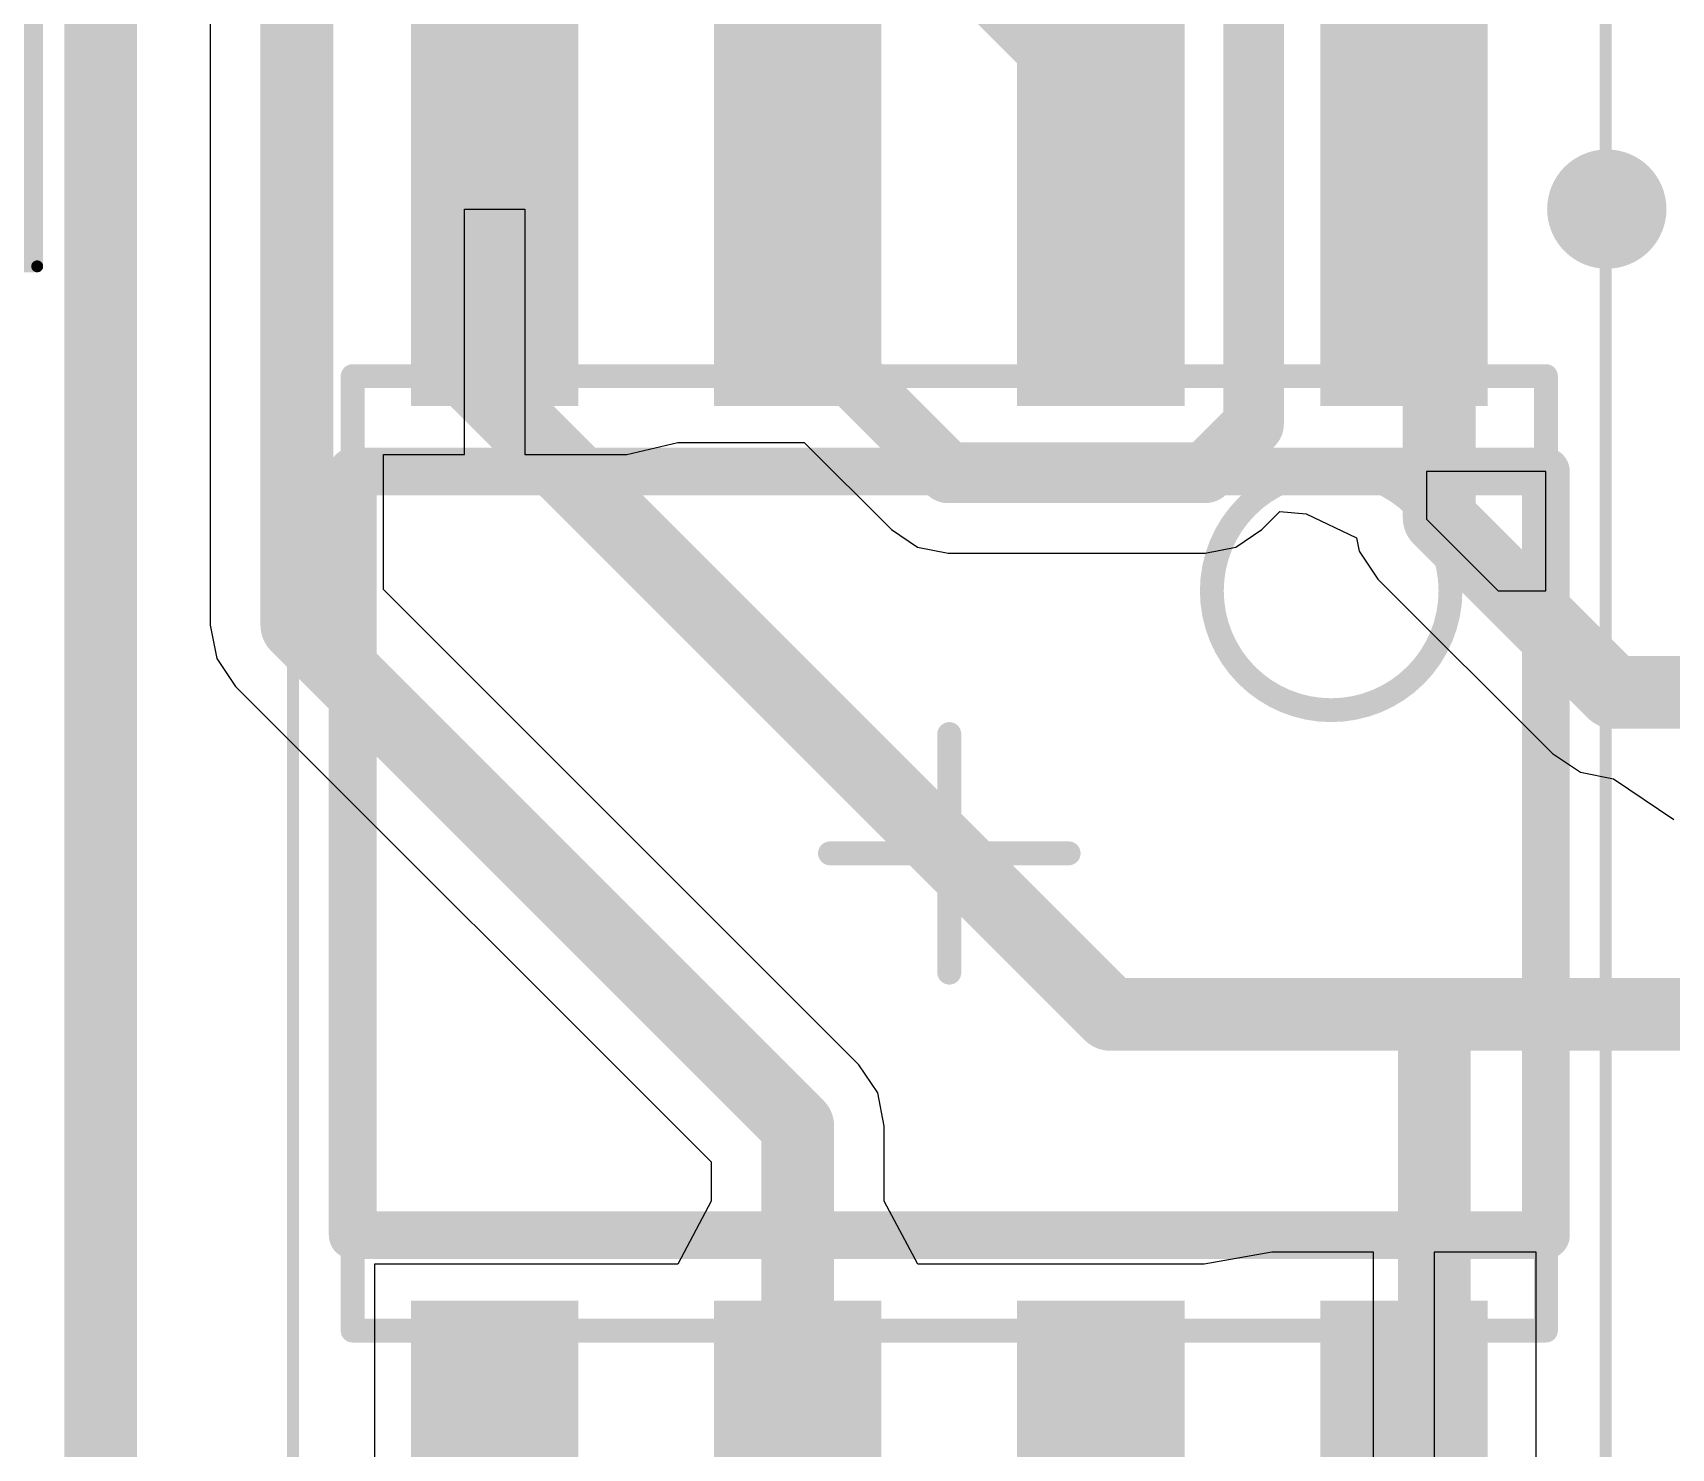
# Model space of a CAD drawing. Header units: millimetres. Extents: x 45 to 209, y 90 to 189.
# Drawn here: x 74.71 to 81.58, y 102.57 to 108.5 of the extents above; entities that cross this region are included whole.
import ezdxf

# ---------------------------------------------------------------- set-up
doc = ezdxf.new("R2010")
doc.units = ezdxf.units.MM
for name, color, linetype in [('Mechanical13', 56, 'Continuous'), ('Mechanical15', 56, 'Continuous'), ('TopLayer', 1, 'Continuous'), ('TopOverlay', 2, 'Continuous'), ('TopPaste', 8, 'Continuous'), ('TopSolder', 216, 'Continuous')]:
    doc.layers.add(name, color=color, linetype=linetype)

# ---------------------------------------------------------------- blocks, each defined once
blk = doc.blocks.new('TI_SOIC_8_D_7')
at = {"layer": 'Mechanical13', "const_width": 0.0999998}
for points in [[(-1.99999854, -2.50000008), (-1.99999854, 2.50000008)], [(2.00000108, 2.50000008), (-1.99999854, 2.50000008)], [(2.00000108, -2.50000008), (2.00000108, 2.50000008)], [(2.00000108, -2.50000008), (-1.99999854, -2.50000008)]]:
    blk.add_lwpolyline(points, dxfattribs=at)
at = {"layer": 'Mechanical13'}
for points, const_width in [([(-2.02499722, 2.50000008, 1), (-1.97499986, 2.50000008, 1)], 0.0499999), ([(-2.02499722, 2.50000008, 1), (-1.97499986, 2.50000008, 1)], 0.0499999), ([(1.9750024, 2.50000008, 1), (2.02499976, 2.50000008, 1)], 0.0499999), ([(1.9750024, 2.50000008, 1), (2.02499976, 2.50000008, 1)], 0.0499999), ([(-0.6000013399999999, 1.59999934, 1), (-1.59999934, 1.59999934, 1)], 0.0999998), ([(-1.62499802, 1.59999934, 1), (-1.57500066, 1.59999934, 1)], 0.0499999), ([(-0.62500002, 1.59999934, 1), (-0.5750026599999999, 1.59999934, 1)], 0.0499999), ([(-2.02499722, -2.50000008, 1), (-1.97499986, -2.50000008, 1)], 0.0499999), ([(-2.02499722, -2.50000008, 1), (-1.97499986, -2.50000008, 1)], 0.0499999), ([(1.9750024, -2.50000008, 1), (2.02499976, -2.50000008, 1)], 0.0499999), ([(1.9750024, -2.50000008, 1), (2.02499976, -2.50000008, 1)], 0.0499999)]:
    blk.add_lwpolyline(points, format="xyb", close=True, dxfattribs=dict(at, const_width=const_width))
at = {"layer": 'Mechanical15'}
for points, const_width in [([(-3.70000022, -2.74999958), (-3.70000022, 2.74999958)], 0.0499999), ([(3.70000022, 2.74999958), (-3.70000022, 2.74999958)], 0.0499999), ([(3.70000022, -2.74999958), (3.70000022, 2.74999958)], 0.0499999), ([(0, -0.499999), (0, 0.499999)], 0.0999998), ([(0.50000154, 0), (-0.499999, 0)], 0.0999998), ([(3.70000022, -2.74999958), (-3.70000022, -2.74999958)], 0.0499999)]:
    blk.add_lwpolyline(points, dxfattribs=dict(at, const_width=const_width))
for points, const_width in [([(-3.71249956, 2.74999958, 1), (-3.68750088, 2.74999958, 1)], 0.02499868), ([(-3.71249956, 2.74999958, 1), (-3.68750088, 2.74999958, 1)], 0.02499868), ([(3.68750088, 2.74999958, 1), (3.71249956, 2.74999958, 1)], 0.02499868), ([(3.68750088, 2.74999958, 1), (3.71249956, 2.74999958, 1)], 0.02499868), ([(-0.02499868, 0.499999, 1), (0.02499868, 0.499999, 1)], 0.0499999), ([(-0.5249976799999999, 0, 1), (-0.47500032, 0, 1)], 0.0499999), ([(0.47500286, 0, 1), (0.52500022, 0, 1)], 0.0499999), ([(-0.02499868, -0.499999, 1), (0.02499868, -0.499999, 1)], 0.0499999), ([(-3.71249956, -2.74999958, 1), (-3.68750088, -2.74999958, 1)], 0.02499868), ([(-3.71249956, -2.74999958, 1), (-3.68750088, -2.74999958, 1)], 0.02499868), ([(3.68750088, -2.74999958, 1), (3.71249956, -2.74999958, 1)], 0.02499868), ([(3.68750088, -2.74999958, 1), (3.71249956, -2.74999958, 1)], 0.02499868)]:
    blk.add_lwpolyline(points, format="xyb", close=True, dxfattribs=dict(at, const_width=const_width))
at = {"layer": 'TopLayer'}
for points in [[(-1.92499996, 1.6050006), (-1.92499996, 2.2049994), (-3.474999399999999, 1.6050006), (-3.474999399999999, 2.2049994)], [(3.474999399999999, 1.6050006), (3.474999399999999, 2.2049994), (1.92499996, 1.6050006), (1.92499996, 2.2049994)], [(-1.92499996, 0.3350006), (-1.92499996, 0.9349994), (-3.474999399999999, 0.3350006), (-3.474999399999999, 0.9349994)], [(3.474999399999999, 0.3350006), (3.474999399999999, 0.9349994), (1.92499996, 0.3350006), (1.92499996, 0.9349994)], [(-1.92499996, -0.9349994), (-1.92499996, -0.3350006), (-3.474999399999999, -0.9349994), (-3.474999399999999, -0.3350006)], [(3.474999399999999, -0.9349994), (3.474999399999999, -0.3350006), (1.92499996, -0.9349994), (1.92499996, -0.3350006)], [(-1.92499996, -2.2049994), (-1.92499996, -1.6050006), (-3.474999399999999, -2.2049994), (-3.474999399999999, -1.6050006)], [(3.474999399999999, -2.2049994), (3.474999399999999, -1.6050006), (1.92499996, -2.2049994), (1.92499996, -1.6050006)]]:
    blk.add_solid(points, dxfattribs=at)
at = {"layer": 'TopOverlay'}
for p, q in [((-1.10000034, 2.50000008), (-1.59999934, 2.50000008)), ((-1.59999934, 2.50000008), (-1.59999934, 2.00000108)), ((-1.10000034, 2.30000048), (-1.10000034, 2.50000008)), ((-1.39999974, 2.00000108), (-1.10000034, 2.30000048)), ((-1.59999934, 2.00000108), (-1.39999974, 2.00000108))]:
    blk.add_line(p, q, dxfattribs=at)
for points, const_width in [([(-2.57499866, 2.75500084, 1), (-2.8250007, 2.75500084, 1)], 0.2499995), ([(-2.88749994, 2.75500084, 1), (-2.76250146, 2.75500084, 1)], 0.12499848), ([(-2.6374979, 2.75500084, 1), (-2.51249942, 2.75500084, 1)], 0.12499848), ([(-1.64999924, 2.50000008, 1), (-1.54999944, 2.50000008, 1)], 0.0999998), ([(-1.64999924, 2.50000008, 1), (-1.54999944, 2.50000008, 1)], 0.0999998), ([(-1.15000024, 2.50000008, 1), (-1.05000044, 2.50000008, 1)], 0.0999998), ([(1.54999944, 2.50000008, 1), (1.64999924, 2.50000008, 1)], 0.0999998), ([(1.54999944, 2.50000008, 1), (1.64999924, 2.50000008, 1)], 0.0999998), ([(-1.64999924, 2.00000108, 1), (-1.54999944, 2.00000108, 1)], 0.0999998), ([(-1.64999924, -2.50000008, 1), (-1.54999944, -2.50000008, 1)], 0.0999998), ([(-1.64999924, -2.50000008, 1), (-1.54999944, -2.50000008, 1)], 0.0999998), ([(1.54999944, -2.50000008, 1), (1.64999924, -2.50000008, 1)], 0.0999998), ([(1.54999944, -2.50000008, 1), (1.64999924, -2.50000008, 1)], 0.0999998)]:
    blk.add_lwpolyline(points, format="xyb", close=True, dxfattribs=dict(at, const_width=const_width))
at = {"layer": 'TopOverlay', "const_width": 0.1999996}
for points in [[(-1.59999934, -2.50000008), (-1.59999934, 2.50000008)], [(1.59999934, 2.50000008), (-1.59999934, 2.50000008)], [(1.59999934, -2.50000008), (1.59999934, 2.50000008)], [(1.59999934, -2.50000008), (-1.59999934, -2.50000008)]]:
    blk.add_lwpolyline(points, dxfattribs=at)
blk.add_lwpolyline([(-1.10000034, 2.50000008, -0.4142135623730951), (-1.59999934, 2.00000108)], format="xyb", dxfattribs=at)
at = {"layer": 'TopPaste'}
for points in [[(-1.92499996, 1.6050006), (-1.92499996, 2.2049994), (-3.474999399999999, 1.6050006), (-3.474999399999999, 2.2049994)], [(3.474999399999999, 1.6050006), (3.474999399999999, 2.2049994), (1.92499996, 1.6050006), (1.92499996, 2.2049994)], [(-1.92499996, 0.3350006), (-1.92499996, 0.9349994), (-3.474999399999999, 0.3350006), (-3.474999399999999, 0.9349994)], [(3.474999399999999, 0.3350006), (3.474999399999999, 0.9349994), (1.92499996, 0.3350006), (1.92499996, 0.9349994)], [(-1.92499996, -0.9349994), (-1.92499996, -0.3350006), (-3.474999399999999, -0.9349994), (-3.474999399999999, -0.3350006)], [(3.474999399999999, -0.9349994), (3.474999399999999, -0.3350006), (1.92499996, -0.9349994), (1.92499996, -0.3350006)], [(-1.92499996, -2.2049994), (-1.92499996, -1.6050006), (-3.474999399999999, -2.2049994), (-3.474999399999999, -1.6050006)], [(3.474999399999999, -2.2049994), (3.474999399999999, -1.6050006), (1.92499996, -2.2049994), (1.92499996, -1.6050006)]]:
    blk.add_solid(points, dxfattribs=at)
at = {"layer": 'TopSolder'}
for points in [[(-1.87419996, 1.5542006), (-1.87419996, 2.2557994), (-3.525799399999999, 1.5542006), (-3.525799399999999, 2.2557994)], [(3.525799399999999, 1.5542006), (3.525799399999999, 2.2557994), (1.87419996, 1.5542006), (1.87419996, 2.2557994)], [(-1.87419996, 0.2842006), (-1.87419996, 0.9857993999999999), (-3.525799399999999, 0.2842006), (-3.525799399999999, 0.9857993999999999)], [(3.525799399999999, 0.2842006), (3.525799399999999, 0.9857993999999999), (1.87419996, 0.2842006), (1.87419996, 0.9857993999999999)], [(-1.87419996, -0.9857993999999999), (-1.87419996, -0.2842006), (-3.525799399999999, -0.9857993999999999), (-3.525799399999999, -0.2842006)], [(3.525799399999999, -0.9857993999999999), (3.525799399999999, -0.2842006), (1.87419996, -0.9857993999999999), (1.87419996, -0.2842006)], [(-1.87419996, -2.2557994), (-1.87419996, -1.5542006), (-3.525799399999999, -2.2557994), (-3.525799399999999, -1.5542006)], [(3.525799399999999, -2.2557994), (3.525799399999999, -1.5542006), (1.87419996, -2.2557994), (1.87419996, -1.5542006)]]:
    blk.add_solid(points, dxfattribs=at)
blk = doc.blocks.new('RES_0603_1608_17')
at = {"layer": 'Mechanical13', "const_width": 0.0999998}
for points in [[(-0.8750020599999999, 0.47500032), (-0.8750020599999999, -0.47500032)], [(-0.8750020599999999, 0.47500032), (0.87499952, 0.47500032)], [(0.87499952, 0.47500032), (0.87499952, -0.47500032)], [(-0.8750020599999999, -0.47500032), (0.87499952, -0.47500032)]]:
    blk.add_lwpolyline(points, dxfattribs=at)
at = {"layer": 'Mechanical13', "const_width": 0.0499999}
for points in [[(-0.90000074, 0.47500032, 1), (-0.85000338, 0.47500032, 1)], [(-0.90000074, 0.47500032, 1), (-0.85000338, 0.47500032, 1)], [(0.8500008399999999, 0.47500032, 1), (0.8999982, 0.47500032, 1)], [(0.8500008399999999, 0.47500032, 1), (0.8999982, 0.47500032, 1)], [(-0.90000074, -0.47500032, 1), (-0.85000338, -0.47500032, 1)], [(-0.90000074, -0.47500032, 1), (-0.85000338, -0.47500032, 1)], [(0.8500008399999999, -0.47500032, 1), (0.8999982, -0.47500032, 1)], [(0.8500008399999999, -0.47500032, 1), (0.8999982, -0.47500032, 1)]]:
    blk.add_lwpolyline(points, format="xyb", close=True, dxfattribs=at)
at = {"layer": 'Mechanical15'}
for points, const_width in [([(-1.35000238, 0.75000104), (-1.35000238, -0.7499985)], 0.0499999), ([(-1.35000238, 0.75000104), (1.34999984, 0.75000104)], 0.0499999), ([(1.34999984, 0.75000104), (1.34999984, -0.7499985)], 0.0499999), ([(0, 0.47500032), (0, -0.47500032)], 0.0999998), ([(-0.47500032, 0), (0.47499778, 0)], 0.0999998), ([(-1.35000238, -0.7499985), (1.34999984, -0.7499985)], 0.0499999)]:
    blk.add_lwpolyline(points, dxfattribs=dict(at, const_width=const_width))
for points, const_width in [([(-1.36250172, 0.75000104, 1), (-1.33750304, 0.75000104, 1)], 0.02499868), ([(-1.36250172, 0.75000104, 1), (-1.33750304, 0.75000104, 1)], 0.02499868), ([(1.3375005, 0.75000104, 1), (1.36249918, 0.75000104, 1)], 0.02499868), ([(1.3375005, 0.75000104, 1), (1.36249918, 0.75000104, 1)], 0.02499868), ([(-0.02499868, 0.47500032, 1), (0.02499868, 0.47500032, 1)], 0.0499999), ([(-0.499999, 0, 1), (-0.4500016399999999, 0, 1)], 0.0499999), ([(0.4499991, 0, 1), (0.49999646, 0, 1)], 0.0499999), ([(-0.02499868, -0.47500032, 1), (0.02499868, -0.47500032, 1)], 0.0499999), ([(-1.36250172, -0.7499985, 1), (-1.33750304, -0.7499985, 1)], 0.02499868), ([(-1.36250172, -0.7499985, 1), (-1.33750304, -0.7499985, 1)], 0.02499868), ([(1.3375005, -0.7499985, 1), (1.36249918, -0.7499985, 1)], 0.02499868), ([(1.3375005, -0.7499985, 1), (1.36249918, -0.7499985, 1)], 0.02499868)]:
    blk.add_lwpolyline(points, format="xyb", close=True, dxfattribs=dict(at, const_width=const_width))
at = {"layer": 'TopLayer'}
for points in [[(-0.22500082, -0.47500032), (-0.22500082, 0.47500032), (-1.07500166, -0.47500032), (-1.07500166, 0.47500032)], [(1.07499912, -0.47500032), (1.07499912, 0.47500032), (0.22499828, -0.47500032), (0.22499828, 0.47500032)]]:
    blk.add_solid(points, dxfattribs=at)
at = {"layer": 'TopOverlay', "const_width": 0.1499997}
for points in [[(-1.27, 0.7000011399999999), (-1.27, 0.508)], [(-1.27, 0.7000011399999999), (1.27, 0.7000011399999999)], [(0, 0.7000011399999999), (0, -0.7000011399999999)], [(1.27, 0.7000011399999999), (1.27, 0.508)], [(-1.27, -0.508), (-1.27, -0.7000011399999999)], [(1.27, -0.508), (1.27, -0.7000011399999999)], [(-1.27, -0.7000011399999999), (1.27, -0.7000011399999999)]]:
    blk.add_lwpolyline(points, dxfattribs=at)
at = {"layer": 'TopOverlay', "const_width": 0.07499858}
for points in [[(-1.30750056, 0.7000011399999999, 1), (-1.23249944, 0.7000011399999999, 1)], [(-1.30750056, 0.7000011399999999, 1), (-1.23249944, 0.7000011399999999, 1)], [(-0.03750056, 0.7000011399999999, 1), (0.03750056, 0.7000011399999999, 1)], [(1.23249944, 0.7000011399999999, 1), (1.30750056, 0.7000011399999999, 1)], [(1.23249944, 0.7000011399999999, 1), (1.30750056, 0.7000011399999999, 1)], [(-1.30750056, 0.508, 1), (-1.23249944, 0.508, 1)], [(1.23249944, 0.508, 1), (1.30750056, 0.508, 1)], [(-1.30750056, -0.508, 1), (-1.23249944, -0.508, 1)], [(1.23249944, -0.508, 1), (1.30750056, -0.508, 1)], [(-1.30750056, -0.7000011399999999, 1), (-1.23249944, -0.7000011399999999, 1)], [(-1.30750056, -0.7000011399999999, 1), (-1.23249944, -0.7000011399999999, 1)], [(-0.03750056, -0.7000011399999999, 1), (0.03750056, -0.7000011399999999, 1)], [(1.23249944, -0.7000011399999999, 1), (1.30750056, -0.7000011399999999, 1)], [(1.23249944, -0.7000011399999999, 1), (1.30750056, -0.7000011399999999, 1)]]:
    blk.add_lwpolyline(points, format="xyb", close=True, dxfattribs=at)
at = {"layer": 'TopPaste'}
for points in [[(-0.22500082, -0.47500032), (-0.22500082, 0.47500032), (-1.07500166, -0.47500032), (-1.07500166, 0.47500032)], [(1.07499912, -0.47500032), (1.07499912, 0.47500032), (0.22499828, -0.47500032), (0.22499828, 0.47500032)]]:
    blk.add_solid(points, dxfattribs=at)
at = {"layer": 'TopSolder'}
for points in [[(-0.17420082, -0.5258003199999999), (-0.17420082, 0.5258003199999999), (-1.12580166, -0.5258003199999999), (-1.12580166, 0.5258003199999999)], [(1.12579912, -0.5258003199999999), (1.12579912, 0.5258003199999999), (0.17419828, -0.5258003199999999), (0.17419828, 0.5258003199999999)]]:
    blk.add_solid(points, dxfattribs=at)

msp = doc.modelspace()

# ---------------------------------------------------------------- linework, layer by layer
at = {"layer": 'TopLayer'}
for p, q in [((75.45811426, 108.93558858), (75.45811426, 106.02161422)), ((76.52268159999998, 106.73660136), (76.52268159999998, 107.76560108)), ((76.52268159999998, 107.76560108), (76.7766816, 107.76560108)), ((76.7766816, 107.76560108), (76.7766816, 106.73660136)), ((77.20367845999999, 106.73659374), (77.41648474, 106.78739628)), ((77.41648474, 106.78739628), (77.41648982, 106.78740136)), ((77.41648982, 106.78740136), (77.946758, 106.78740136)), ((77.946758, 106.78740136), (78.3118195, 106.42233986)), ((76.18324870000001, 106.1717841), (76.18324870000001, 106.73660136)), ((76.18324870000001, 106.73660136), (76.52268159999998, 106.73660136)), ((76.7766816, 106.73660136), (77.13272101999999, 106.73660136)), ((77.13272101999999, 106.73660136), (77.20367592, 106.73659628)), ((77.20367592, 106.73659628), (77.20367845999999, 106.73659374)), ((79.86451388, 106.42233986), (79.93991377999998, 106.49773976)), ((79.93991377999998, 106.49773976), (80.04937, 106.48820714)), ((80.04937, 106.48820714), (80.26125425999999, 106.388027)), ((78.3118195, 106.42233986), (78.42104458, 106.34935804)), ((79.75529134, 106.34936058), (79.86451388, 106.42233986)), ((78.42104458, 106.34935804), (78.549881, 106.32372944)), ((79.62645238, 106.32373198), (79.75529134, 106.34936058)), ((80.26125425999999, 106.388027), (80.27231342, 106.33243656)), ((78.549881, 106.32372944), (78.5498937, 106.32373198)), ((78.5498937, 106.32373198), (79.62645238, 106.32373198)), ((80.27231342, 106.33243656), (80.3509061, 106.21480916)), ((80.3509061, 106.21480916), (81.08148376, 105.48423404)), ((78.1760565, 104.1789763), (76.18324870000001, 106.1717841)), ((75.45811426, 106.02161422), (75.45811172, 106.02160152)), ((75.45811172, 106.02160152), (75.4857139, 105.88285402)), ((75.4857139, 105.88285402), (75.56430658, 105.76522662)), ((75.56430658, 105.76522662), (77.55711438, 103.77241882)), ((81.08148376, 105.48423404), (81.08148883999999, 105.48422642)), ((81.08148883999999, 105.48422642), (81.19911624, 105.40563374)), ((81.19911624, 105.40563374), (81.3378612, 105.37803156)), ((81.3378612, 105.37803156), (81.59006796, 105.2078668)), ((78.25464918, 104.0613489), (78.1760565, 104.1789763)), ((78.28225136, 103.9226014), (78.25464918, 104.0613489)), ((78.28224881999999, 103.9225887), (78.28225136, 103.9226014)), ((78.28224881999999, 103.60741788), (78.28224881999999, 103.9225887)), ((77.55711438, 103.77241882), (77.55711438, 103.60741788)), ((77.55711438, 103.60741788), (77.41647966, 103.34380398)), ((78.42288354, 103.34380398), (78.28224881999999, 103.60741788)), ((77.11167966, 103.34380144), (76.1464822, 103.34380144)), ((76.1464822, 103.34380144), (76.1464822, 101.387402)), ((77.152881, 103.34380398), (77.11167966, 103.34380144)), ((77.41647966, 103.34380398), (77.152881, 103.34380398)), ((78.6864822, 103.34380398), (78.42288354, 103.34380398)), ((78.72768354, 103.34380144), (78.6864822, 103.34380398)), ((79.62192864000001, 103.34380144), (78.72768354, 103.34380144)), ((79.9056822, 103.39460398), (79.62192864000001, 103.34380144)), ((79.97664217999998, 103.39460144), (79.9056822, 103.39460398)), ((80.3326816, 103.39460144), (79.97664217999998, 103.39460144)), ((80.3326816, 102.36560172), (80.3326816, 103.39460144)), ((81.01368099999999, 103.39460144), (80.58668159999999, 103.39460144)), ((80.58668159999999, 103.39460144), (80.58668159999999, 102.49260172)), ((81.01368099999999, 102.49260172), (81.01368099999999, 103.39460144))]:
    msp.add_line(p, q, dxfattribs=at)
for points, const_width in [([(74.9986816, 100.2396014), (74.9986816, 109.6376014)], 0.3048), ([(78.3006816, 109.1296014), (79.18968159999999, 108.2406014)], 0.3048), ([(75.82068147999999, 106.02160152), (75.82068147999999, 108.93560128)], 0.3048), ([(79.82948219999999, 106.86343118), (79.82948219999999, 108.73840076)], 0.254), ([(79.18968159999999, 107.76560108), (79.18968159999999, 108.2406014)], 0.3048), ([(77.91968159999999, 107.29060076), (77.91968159999999, 107.76560108)], 0.254), ([(80.4596816, 107.29060076), (80.4596816, 107.76560108)], 0.3048), ([(77.91968159999999, 107.29060076), (78.549881, 106.66040136)], 0.254), ([(80.4596816, 107.29060076), (80.607281, 107.14300136)], 0.3048), ([(76.52268159999998, 107.0976014), (79.22968152, 104.39060148)], 0.3048), ([(80.607281, 106.47118406), (80.607281, 107.14300136)], 0.3048), ([(79.62645238, 106.66040136), (79.82948219999999, 106.86343118)], 0.254), ([(78.549881, 106.66040136), (79.62645238, 106.66040136)], 0.254), ([(80.607281, 106.47118406), (81.33786373999999, 105.74060132)], 0.3048), ([(75.82068147999999, 106.02160152), (77.91968159999999, 103.9226014)], 0.3048), ([(81.33786373999999, 105.74060132), (82.3646816, 105.74060132)], 0.3048), ([(79.22968152, 104.39060148), (80.58668159999999, 104.39060148)], 0.3048), ([(80.58668159999999, 104.39060148), (82.3646816, 104.39060148)], 0.3048), ([(80.58668159999999, 103.0336014), (80.58668159999999, 104.39060148)], 0.3048), ([(77.91968159999999, 102.9066014), (77.91968159999999, 103.9226014)], 0.3048), ([(77.7926816, 102.7796014), (77.91968159999999, 102.9066014)], 0.3048)]:
    msp.add_lwpolyline(points, dxfattribs=dict(at, const_width=const_width))
for points, const_width in [([(79.1134816, 108.2406014, 1), (79.2658816, 108.2406014, 1)], 0.1524), ([(79.1134816, 108.2406014, 1), (79.2658816, 108.2406014, 1)], 0.1524), ([(77.8561816, 107.76560108, 1), (77.9831816, 107.76560108, 1)], 0.127), ([(79.1134816, 107.76560108, 1), (79.2658816, 107.76560108, 1)], 0.1524), ([(80.3834816, 107.76560108, 1), (80.5358816, 107.76560108, 1)], 0.1524), ([(77.8561816, 107.29060076, 1), (77.9831816, 107.29060076, 1)], 0.127), ([(77.8561816, 107.29060076, 1), (77.9831816, 107.29060076, 1)], 0.127), ([(80.3834816, 107.29060076, 1), (80.5358816, 107.29060076, 1)], 0.1524), ([(80.3834816, 107.29060076, 1), (80.5358816, 107.29060076, 1)], 0.1524), ([(76.4464816, 107.0976014, 1), (76.5988816, 107.0976014, 1)], 0.1524), ([(80.531081, 107.14300136, 1), (80.683481, 107.14300136, 1)], 0.1524), ([(80.531081, 107.14300136, 1), (80.683481, 107.14300136, 1)], 0.1524), ([(79.7659822, 106.86343118, 1), (79.89298219999999, 106.86343118, 1)], 0.127), ([(79.7659822, 106.86343118, 1), (79.89298219999999, 106.86343118, 1)], 0.127), ([(78.486381, 106.66040136, 1), (78.613381, 106.66040136, 1)], 0.127), ([(78.486381, 106.66040136, 1), (78.613381, 106.66040136, 1)], 0.127), ([(79.56295238, 106.66040136, 1), (79.68995238, 106.66040136, 1)], 0.127), ([(79.56295238, 106.66040136, 1), (79.68995238, 106.66040136, 1)], 0.127), ([(80.531081, 106.47118406, 1), (80.683481, 106.47118406, 1)], 0.1524), ([(80.531081, 106.47118406, 1), (80.683481, 106.47118406, 1)], 0.1524), ([(75.74448147999999, 106.02160152, 1), (75.89688147999999, 106.02160152, 1)], 0.1524), ([(75.74448147999999, 106.02160152, 1), (75.89688147999999, 106.02160152, 1)], 0.1524), ([(81.26166373999999, 105.74060132, 1), (81.41406374, 105.74060132, 1)], 0.1524), ([(81.26166373999999, 105.74060132, 1), (81.41406374, 105.74060132, 1)], 0.1524), ([(79.15348152, 104.39060148, 1), (79.30588152, 104.39060148, 1)], 0.1524), ([(79.15348152, 104.39060148, 1), (79.30588152, 104.39060148, 1)], 0.1524), ([(80.51048159999999, 104.39060148, 1), (80.66288159999999, 104.39060148, 1)], 0.1524), ([(80.51048159999999, 104.39060148, 1), (80.66288159999999, 104.39060148, 1)], 0.1524), ([(80.51048159999999, 104.39060148, 1), (80.66288159999999, 104.39060148, 1)], 0.1524), ([(77.84348159999999, 103.9226014, 1), (77.9958816, 103.9226014, 1)], 0.1524), ([(77.84348159999999, 103.9226014, 1), (77.9958816, 103.9226014, 1)], 0.1524), ([(80.51048159999999, 103.0336014, 1), (80.66288159999999, 103.0336014, 1)], 0.1524), ([(77.84348159999999, 102.9066014, 1), (77.9958816, 102.9066014, 1)], 0.1524), ([(77.84348159999999, 102.9066014, 1), (77.9958816, 102.9066014, 1)], 0.1524), ([(77.7164816, 102.7796014, 1), (77.8688816, 102.7796014, 1)], 0.1524)]:
    msp.add_lwpolyline(points, format="xyb", close=True, dxfattribs=dict(at, const_width=const_width))

# ---------------------------------------------------------------- block references
for name, p, rotation in [('RES_0603_1608_17', (73.9826816, 108.8756014), 90), ('TI_SOIC_8_D_7', (78.5546816, 105.0656014), 270)]:
    msp.add_blockref(name, p, dxfattribs=dict(rotation=rotation))

doc.saveas('drawing.dxf')
